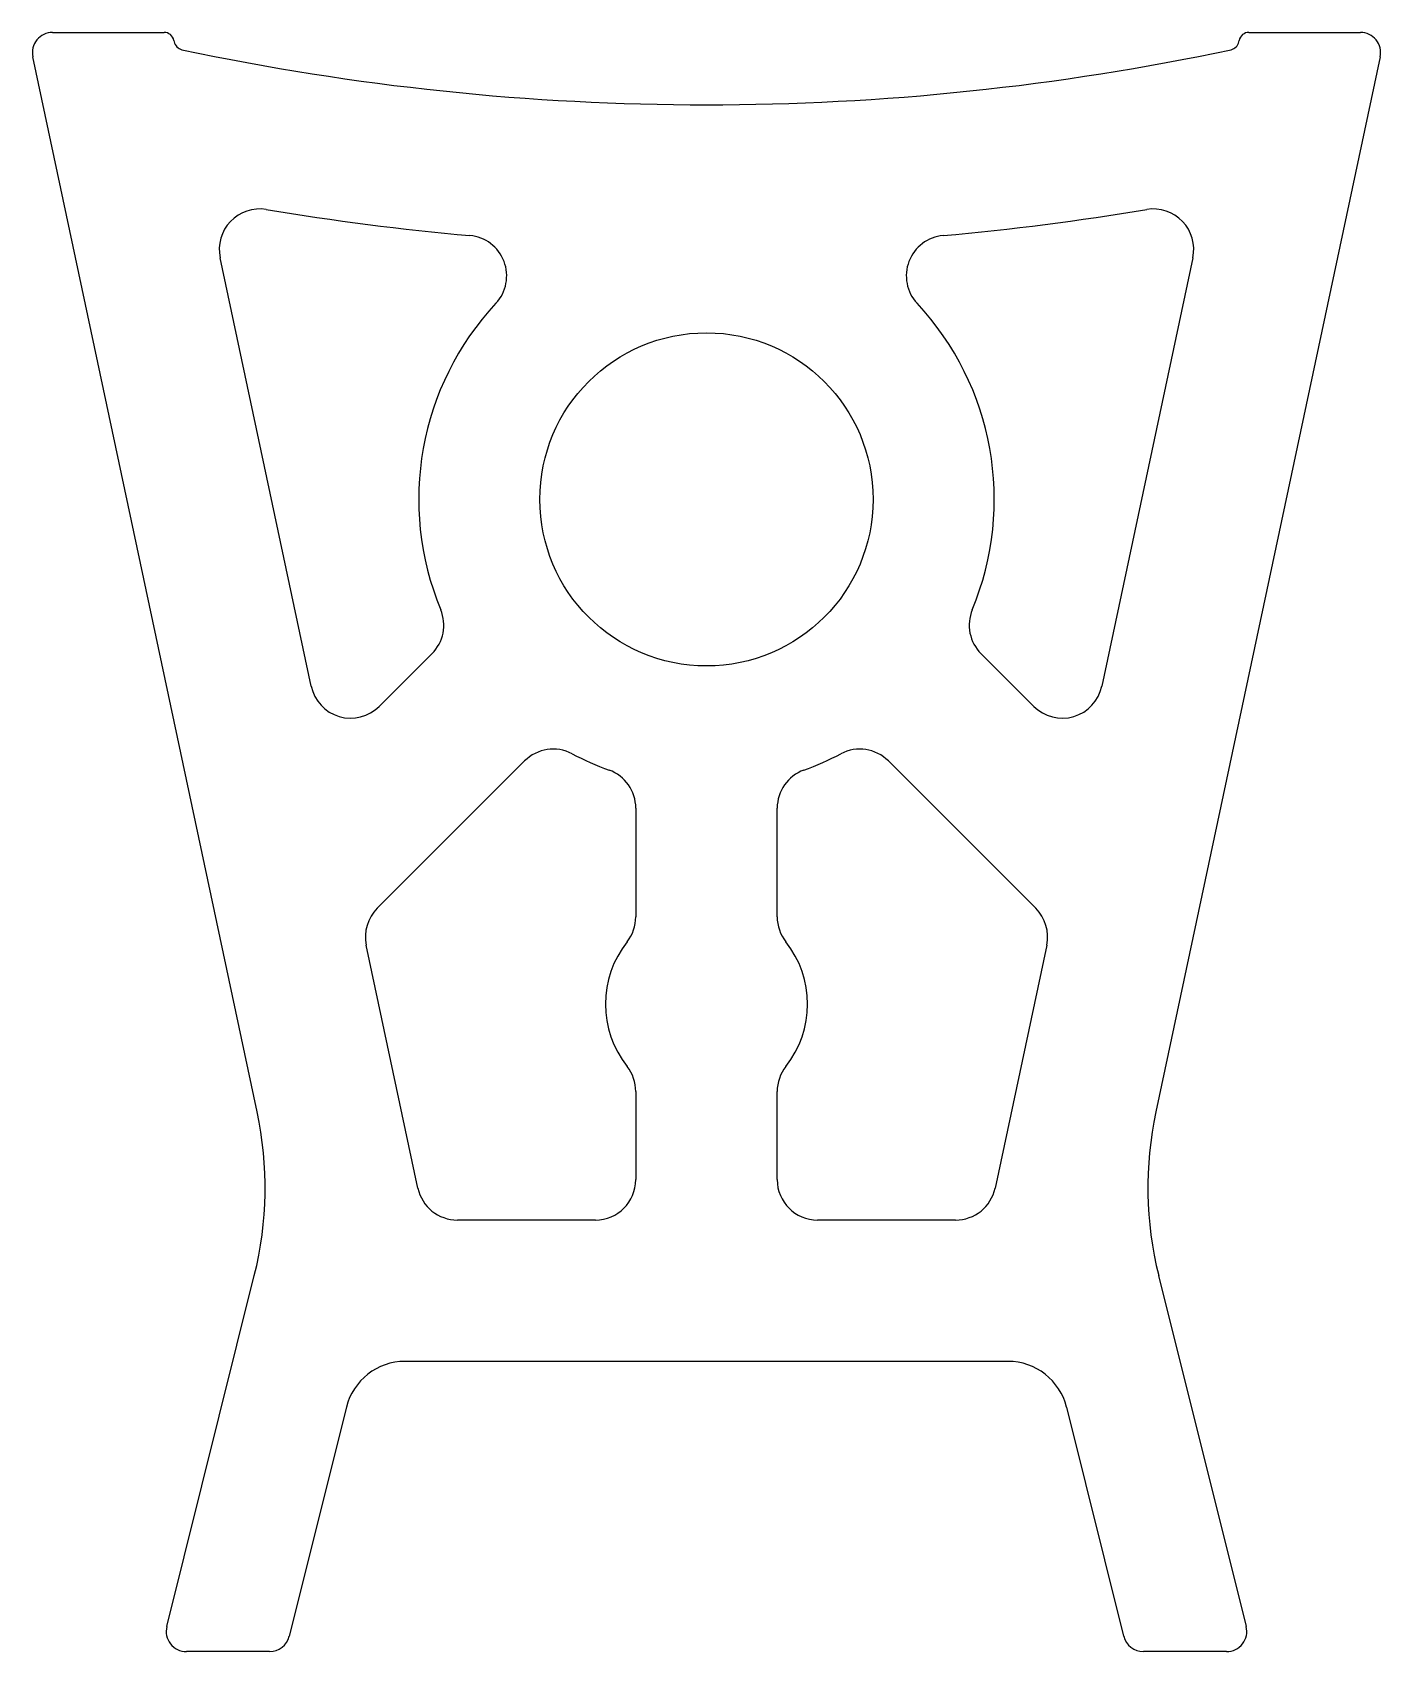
# Model space of a CAD drawing. Extents: x 3.5 to 70.2, y 1.6 to 81.8.
import ezdxf

# ---------------------------------------------------------------- set-up
doc = ezdxf.new("R2010")
doc.units = 0
doc.layers.get('0').update_dxf_attribs({"linetype": 'CONTINUOUS'})

msp = doc.modelspace()

# ---------------------------------------------------------------- linework, layer by layer
for p, q in [((4.487, 81.791), (10.004, 81.791)), ((10.493, 81.395), (10.509, 81.319)), ((63.222, 81.319), (63.238, 81.395)), ((63.727, 81.791), (69.244, 81.791)), ((14.618, 28.32), (3.509, 80.583)), ((70.222, 80.583), (59.113, 28.32)), ((17.292, 49.406), (12.781, 70.629)), ((60.95, 70.629), (56.439, 49.406)), ((23.271, 51.016), (20.663, 48.408)), ((53.068, 48.408), (50.459, 51.016)), ((20.561, 38.407), (27.861, 45.706)), ((45.87, 45.706), (53.17, 38.407)), ((33.365, 43.37), (33.365, 37.991)), ((40.365, 37.991), (40.365, 43.37)), ((22.575, 24.551), (20.019, 36.577)), ((53.712, 36.577), (51.155, 24.551)), ((33.365, 29.33), (33.365, 24.967)), ((40.365, 24.967), (40.365, 29.33)), ((31.365, 22.967), (24.532, 22.967)), ((49.199, 22.967), (42.365, 22.967)), ((10.14, 2.833), (14.476, 20.223)), ((59.254, 20.223), (63.59, 2.833)), ((51.788, 15.967), (21.943, 15.967)), ((19.032, 13.692), (16.203, 2.349)), ((57.527, 2.349), (54.699, 13.692)), ((15.233, 1.591), (11.111, 1.591)), ((62.62, 1.591), (58.498, 1.591))]:
    msp.add_line(p, q)
msp.add_circle((36.865, 58.661), 8.25)
for centre, radius, start, end in [((4.487, 80.791), 1, 90, 192), ((10.004, 81.291), 0.5, 12, 90), ((10.998, 81.423), 0.5, 192, 258.00828), ((62.733, 81.423), 0.5, 281.99172, 348), ((63.727, 81.291), 0.5, 90, 168), ((69.244, 80.791), 1, 348, 90), ((36.865, 203.206), 125, 258.00828, 281.99172), ((14.737, 71.045), 2, 80.4949, 192), ((36.865, 203.206), 132, 260.4949, 264.90826), ((36.865, 203.206), 132, 275.09174, 279.5051), ((58.994, 71.045), 2, 348, 99.5051), ((24.973, 69.734), 2, 317.04189, 84.90826), ((48.758, 69.734), 2, 95.09174, 222.95811), ((36.865, 58.661), 14.25, 137.04189, 202.54388), ((36.865, 58.661), 14.25, 337.45612, 42.95811), ((21.857, 52.431), 2, 315, 22.54388), ((51.874, 52.431), 2, 157.45612, 225), ((19.248, 49.822), 2, 192, 315), ((54.482, 49.822), 2, 225, 348), ((29.275, 44.292), 2, 62.15438, 135), ((36.865, 58.661), 14.25, 242.15438, 250.21683), ((36.865, 58.661), 14.25, 289.78317, 297.84562), ((44.456, 44.292), 2, 45, 117.84562), ((31.365, 43.37), 2, 360, 70.21683), ((42.365, 43.37), 2, 109.78317, 180), ((21.975, 36.992), 2, 135, 192), ((31.365, 37.991), 2, 321.78679, 0), ((42.365, 37.991), 2, 180, 218.21321), ((51.755, 36.992), 2, 348, 45), ((36.865, 33.661), 5, 141.78679, 218.21321), ((36.865, 33.661), 5, 321.78679, 38.21321), ((31.365, 29.33), 2, 0, 38.21321), ((42.365, 29.33), 2, 141.78679, 180), ((-2.989, 24.578), 18, 346, 12), ((76.72, 24.578), 18, 168, 194), ((31.365, 24.967), 2, 270, 0), ((42.365, 24.967), 2, 180, 270), ((24.532, 24.967), 2, 192, 270), ((49.199, 24.967), 2, 270, 348), ((21.943, 12.967), 3, 90, 166), ((51.788, 12.967), 3, 14, 90), ((11.111, 2.591), 1, 166, 270), ((62.62, 2.591), 1, 270, 14), ((15.233, 2.591), 1, 270, 346), ((58.498, 2.591), 1, 194, 270)]:
    msp.add_arc(centre, radius, start, end)

doc.saveas('drawing.dxf')
